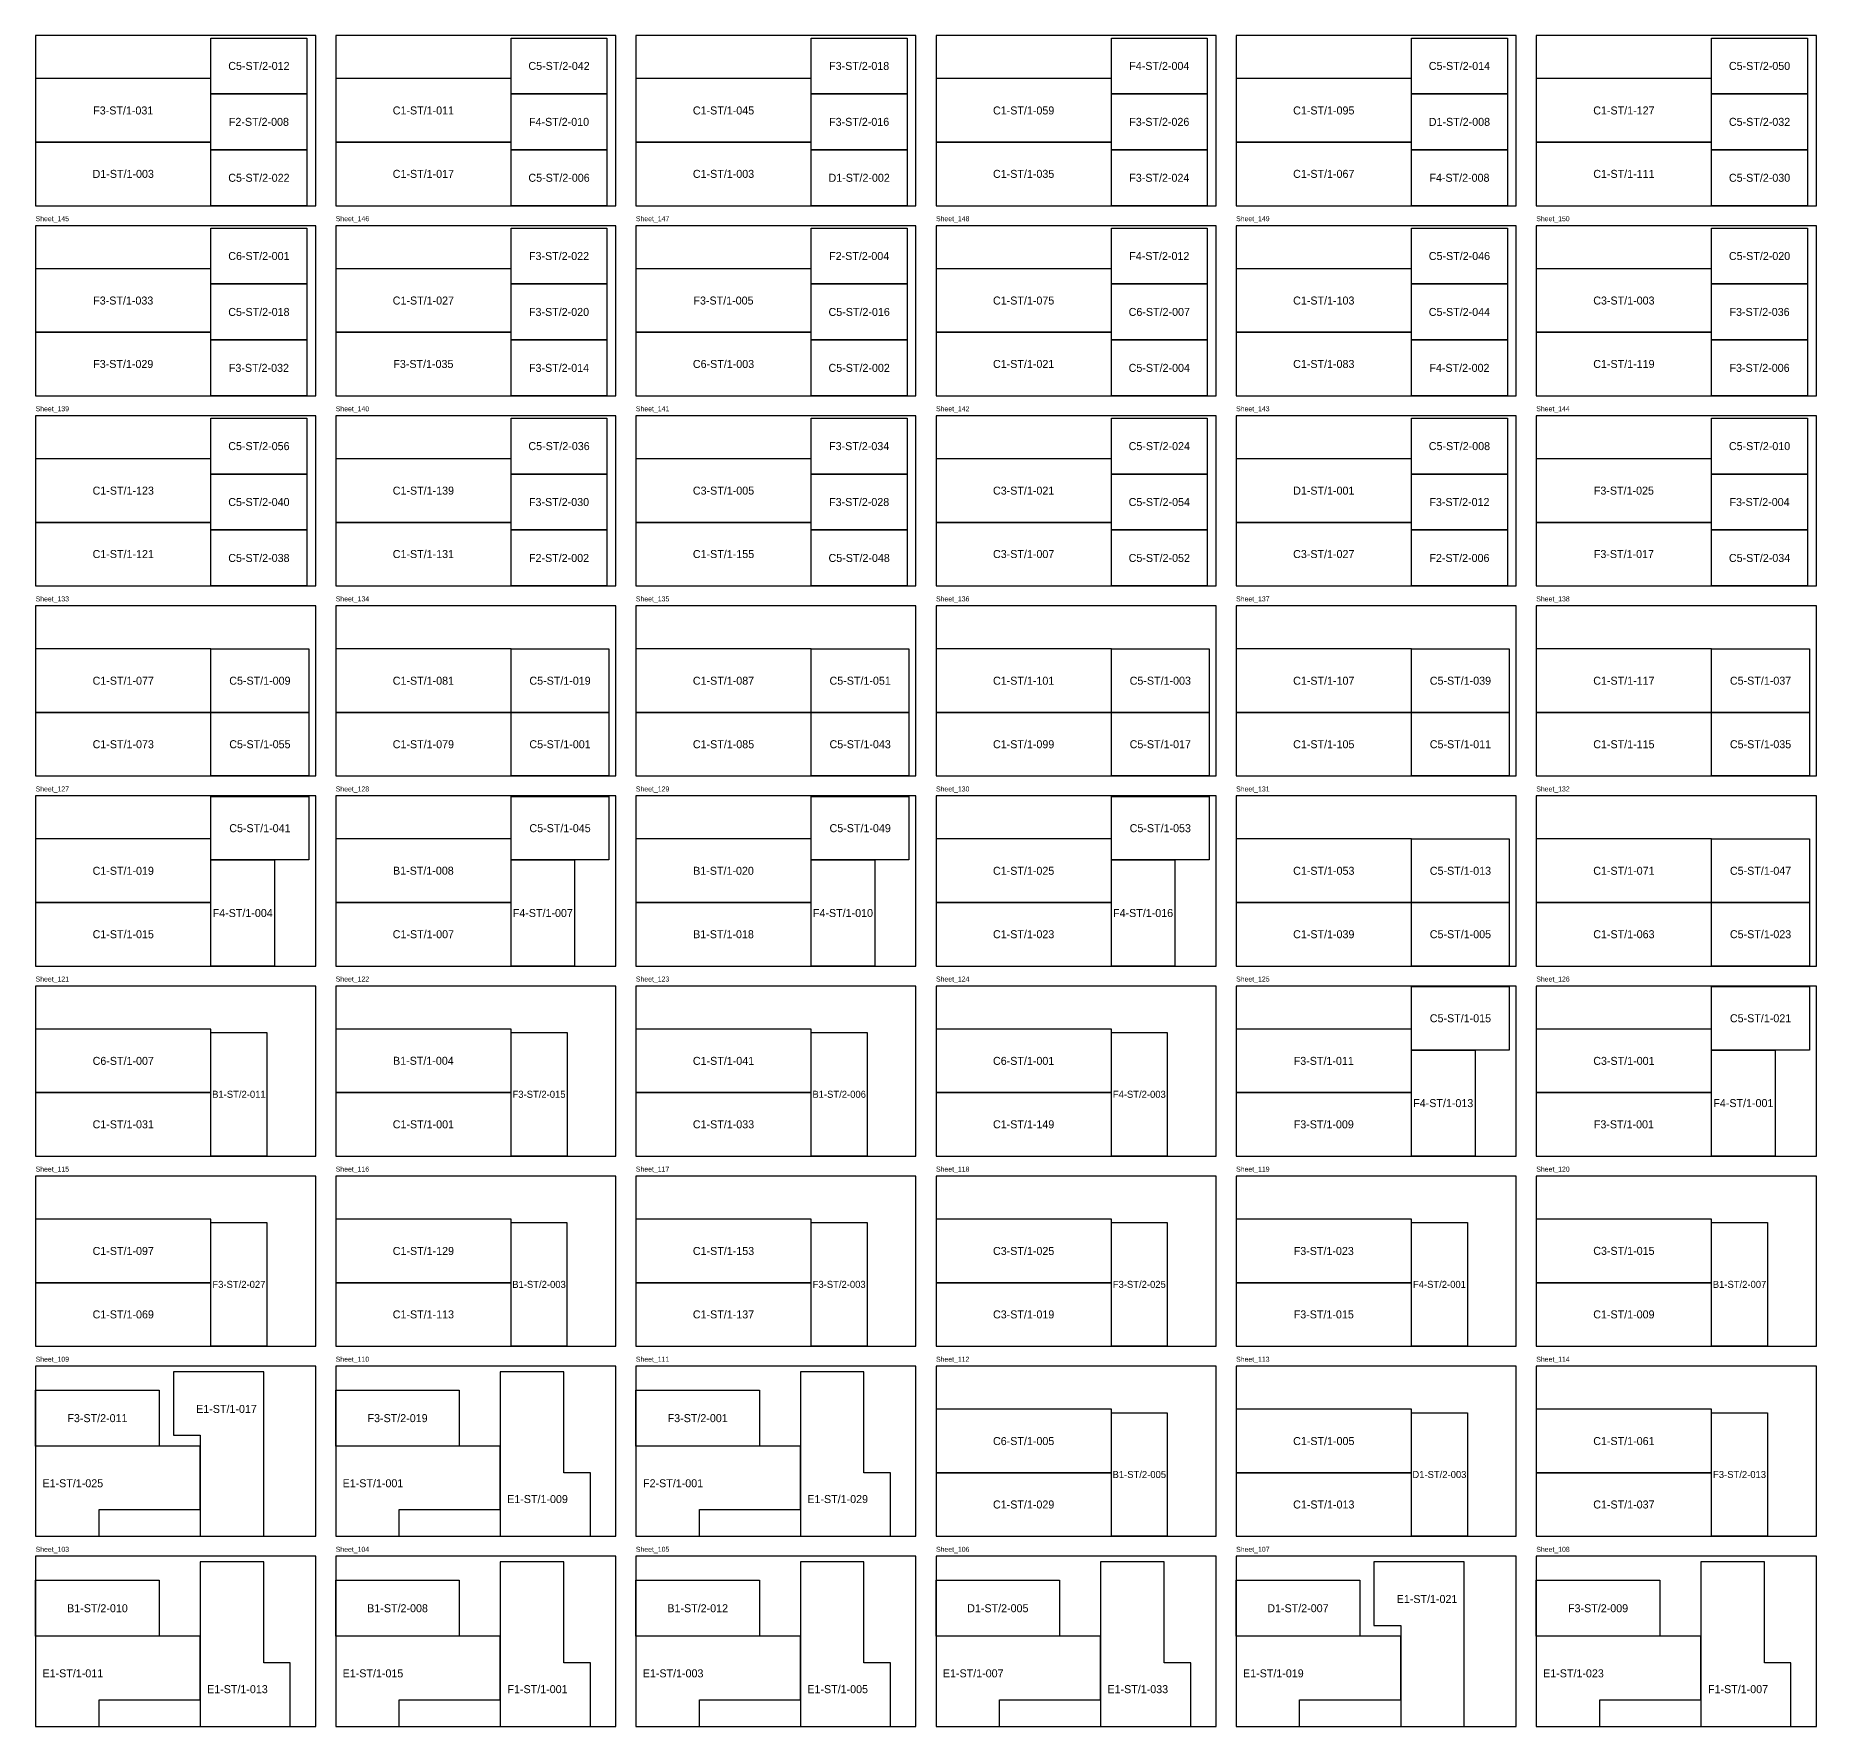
# Model space of a CAD drawing. Header units: millimetres. Extents: x 0 to 17800, y 0 to 64498.
# Drawn here: x 0 to 17800, y 32300 to 49200 of the extents above; entities that cross this region are included whole.
import ezdxf
from ezdxf.enums import TextEntityAlignment as Align

# ---------------------------------------------------------------- set-up
doc = ezdxf.new("R2010")
doc.units = ezdxf.units.MM
for name, color, linetype in [('NUMBERS', 7, 'Continuous'), ('OUTER', 7, 'Continuous'), ('SHEET_BORDER', 7, 'Continuous')]:
    doc.layers.add(name, color=color, linetype=linetype)

msp = doc.modelspace()

# ---------------------------------------------------------------- linework, layer by layer
at = {"layer": 'OUTER'}
for points in [[(2711, 48618), (1753, 48618), (1753, 49176), (2711, 49176), (2711, 48618)], [(5711, 48618), (4753, 48618), (4753, 49176), (5711, 49176), (5711, 48618)], [(8711, 48618), (7753, 48618), (7753, 49176), (8711, 49176), (8711, 48618)], [(11711, 48618), (10753, 48618), (10753, 49176), (11711, 49176), (11711, 48618)], [(14711, 48618), (13753, 48618), (13753, 49176), (14711, 49176), (14711, 48618)], [(17711, 48618), (16753, 48618), (16753, 49176), (17711, 49176), (17711, 48618)], [(1753, 48770), (0, 48770), (0, 48135), (1753, 48135), (1753, 48770)], [(2711, 48059), (1753, 48059), (1753, 48618), (2711, 48618), (2711, 48059)], [(4753, 48770), (3000, 48770), (3000, 48135), (4753, 48135), (4753, 48770)], [(5711, 48059), (4753, 48059), (4753, 48618), (5711, 48618), (5711, 48059)], [(7753, 48770), (6000, 48770), (6000, 48135), (7753, 48135), (7753, 48770)], [(8711, 48059), (7753, 48059), (7753, 48618), (8711, 48618), (8711, 48059)], [(10753, 48770), (9000, 48770), (9000, 48135), (10753, 48135), (10753, 48770)], [(11711, 48059), (10753, 48059), (10753, 48618), (11711, 48618), (11711, 48059)], [(13753, 48770), (12000, 48770), (12000, 48135), (13753, 48135), (13753, 48770)], [(14711, 48059), (13753, 48059), (13753, 48618), (14711, 48618), (14711, 48059)], [(16753, 48770), (15000, 48770), (15000, 48135), (16753, 48135), (16753, 48770)], [(17711, 48059), (16753, 48059), (16753, 48618), (17711, 48618), (17711, 48059)], [(1753, 48135), (0, 48135), (0, 47500), (1753, 47500), (1753, 48135)], [(3000, 47500), (4753, 47500), (4753, 48135), (3000, 48135), (3000, 47500)], [(7753, 48135), (6000, 48135), (6000, 47500), (7753, 47500), (7753, 48135)], [(10753, 48135), (9000, 48135), (9000, 47500), (10753, 47500), (10753, 48135)], [(13753, 48135), (12000, 48135), (12000, 47500), (13753, 47500), (13753, 48135)], [(16753, 48135), (15000, 48135), (15000, 47500), (16753, 47500), (16753, 48135)], [(2711, 47500), (1753, 47500), (1753, 48059), (2711, 48059), (2711, 47500)], [(5711, 47500), (4753, 47500), (4753, 48059), (5711, 48059), (5711, 47500)], [(8711, 47500), (7753, 47500), (7753, 48059), (8711, 48059), (8711, 47500)], [(11711, 47500), (10753, 47500), (10753, 48059), (11711, 48059), (11711, 47500)], [(14711, 47500), (13753, 47500), (13753, 48059), (14711, 48059), (14711, 47500)], [(17712, 47500), (16753, 47500), (16753, 48059), (17712, 48059), (17712, 47500)], [(2711, 46718), (1753, 46718), (1753, 47276), (2711, 47276), (2711, 46718)], [(5711, 46718), (4753, 46718), (4753, 47276), (5711, 47276), (5711, 46718)], [(8711, 46718), (7753, 46718), (7753, 47277), (8711, 47277), (8711, 46718)], [(11711, 46718), (10753, 46718), (10753, 47277), (11711, 47277), (11711, 46718)], [(14711, 46718), (13753, 46718), (13753, 47276), (14711, 47276), (14711, 46718)], [(17711, 46718), (16753, 46718), (16753, 47276), (17711, 47276), (17711, 46718)], [(1753, 46870), (0, 46870), (0, 46235), (1753, 46235), (1753, 46870)], [(4753, 46870), (3000, 46870), (3000, 46235), (4753, 46235), (4753, 46870)], [(7753, 46870), (6000, 46870), (6000, 46235), (7753, 46235), (7753, 46870)], [(10753, 46870), (9000, 46870), (9000, 46235), (10753, 46235), (10753, 46870)], [(13753, 46870), (12000, 46870), (12000, 46235), (13753, 46235), (13753, 46870)], [(16753, 46870), (15000, 46870), (15000, 46235), (16753, 46235), (16753, 46870)], [(2711, 46159), (1753, 46159), (1753, 46718), (2711, 46718), (2711, 46159)], [(5711, 46159), (4753, 46159), (4753, 46718), (5711, 46718), (5711, 46159)], [(8711, 46159), (7753, 46159), (7753, 46718), (8711, 46718), (8711, 46159)], [(11711, 46159), (10753, 46159), (10753, 46718), (11711, 46718), (11711, 46159)], [(14711, 46159), (13753, 46159), (13753, 46718), (14711, 46718), (14711, 46159)], [(17711, 46159), (16753, 46159), (16753, 46718), (17711, 46718), (17711, 46159)], [(1753, 46235), (0, 46235), (0, 45600), (1753, 45600), (1753, 46235)], [(2711, 45600), (1753, 45600), (1753, 46159), (2711, 46159), (2711, 45600)], [(4753, 46235), (3000, 46235), (3000, 45600), (4753, 45600), (4753, 46235)], [(5711, 45600), (4753, 45600), (4753, 46159), (5711, 46159), (5711, 45600)], [(7753, 46235), (6000, 46235), (6000, 45600), (7753, 45600), (7753, 46235)], [(8711, 45600), (7753, 45600), (7753, 46159), (8711, 46159), (8711, 45600)], [(10753, 46235), (9000, 46235), (9000, 45600), (10753, 45600), (10753, 46235)], [(11711, 45600), (10753, 45600), (10753, 46159), (11711, 46159), (11711, 45600)], [(13753, 46235), (12000, 46235), (12000, 45600), (13753, 45600), (13753, 46235)], [(14711, 45600), (13753, 45600), (13753, 46159), (14711, 46159), (14711, 45600)], [(16753, 46235), (15000, 46235), (15000, 45600), (16753, 45600), (16753, 46235)], [(17711, 45600), (16753, 45600), (16753, 46159), (17711, 46159), (17711, 45600)], [(2711, 44818), (1753, 44818), (1753, 45376), (2711, 45376), (2711, 44818)], [(5711, 44818), (4753, 44818), (4753, 45376), (5711, 45376), (5711, 44818)], [(8711, 44818), (7753, 44818), (7753, 45376), (8711, 45376), (8711, 44818)], [(11711, 44818), (10753, 44818), (10753, 45376), (11711, 45376), (11711, 44818)], [(14711, 44818), (13753, 44818), (13753, 45377), (14711, 45377), (14711, 44818)], [(17711, 44818), (16753, 44818), (16753, 45376), (17711, 45376), (17711, 44818)], [(1753, 44970), (0, 44970), (0, 44335), (1753, 44335), (1753, 44970)], [(4753, 44970), (3000, 44970), (3000, 44335), (4753, 44335), (4753, 44970)], [(7753, 44970), (6000, 44970), (6000, 44335), (7753, 44335), (7753, 44970)], [(10753, 44970), (9000, 44970), (9000, 44335), (10753, 44335), (10753, 44970)], [(13753, 44970), (12000, 44970), (12000, 44335), (13753, 44335), (13753, 44970)], [(16753, 44970), (15000, 44970), (15000, 44335), (16753, 44335), (16753, 44970)], [(2711, 44259), (1753, 44259), (1753, 44818), (2711, 44818), (2711, 44259)], [(5711, 44259), (4753, 44259), (4753, 44818), (5711, 44818), (5711, 44259)], [(8711, 44259), (7753, 44259), (7753, 44818), (8711, 44818), (8711, 44259)], [(11711, 44259), (10753, 44259), (10753, 44818), (11711, 44818), (11711, 44259)], [(14711, 44259), (13753, 44259), (13753, 44818), (14711, 44818), (14711, 44259)], [(17711, 44259), (16753, 44259), (16753, 44818), (17711, 44818), (17711, 44259)], [(1753, 44335), (0, 44335), (0, 43700), (1753, 43700), (1753, 44335)], [(4753, 44335), (3000, 44335), (3000, 43700), (4753, 43700), (4753, 44335)], [(7753, 44335), (6000, 44335), (6000, 43700), (7753, 43700), (7753, 44335)], [(10753, 44335), (9000, 44335), (9000, 43700), (10753, 43700), (10753, 44335)], [(13753, 44335), (12000, 44335), (12000, 43700), (13753, 43700), (13753, 44335)], [(16753, 44335), (15000, 44335), (15000, 43700), (16753, 43700), (16753, 44335)], [(2711, 43700), (1753, 43700), (1753, 44259), (2711, 44259), (2711, 43700)], [(5711, 43700), (4753, 43700), (4753, 44259), (5711, 44259), (5711, 43700)], [(8711, 43700), (7753, 43700), (7753, 44259), (8711, 44259), (8711, 43700)], [(11711, 43700), (10753, 43700), (10753, 44259), (11711, 44259), (11711, 43700)], [(14711, 43700), (13753, 43700), (13753, 44259), (14711, 44259), (14711, 43700)], [(17711, 43700), (16753, 43700), (16753, 44259), (17711, 44259), (17711, 43700)], [(1753, 43070), (0, 43070), (0, 42435), (1753, 42435), (1753, 43070)], [(2730, 42435), (1753, 42435), (1753, 43070), (2730, 43070), (2730, 42435)], [(4753, 43070), (3000, 43070), (3000, 42435), (4753, 42435), (4753, 43070)], [(5730, 42435), (4753, 42435), (4753, 43070), (5730, 43070), (5730, 42435)], [(7753, 43070), (6000, 43070), (6000, 42435), (7753, 42435), (7753, 43070)], [(8730, 42435), (7753, 42435), (7753, 43070), (8730, 43070), (8730, 42435)], [(10753, 43070), (9000, 43070), (9000, 42435), (10753, 42435), (10753, 43070)], [(11730, 42435), (10753, 42435), (10753, 43070), (11730, 43070), (11730, 42435)], [(13753, 43070), (12000, 43070), (12000, 42435), (13753, 42435), (13753, 43070)], [(14730, 42435), (13753, 42435), (13753, 43070), (14730, 43070), (14730, 42435)], [(16753, 43070), (15000, 43070), (15000, 42435), (16753, 42435), (16753, 43070)], [(17730, 42435), (16753, 42435), (16753, 43070), (17730, 43070), (17730, 42435)], [(1753, 42435), (0, 42435), (0, 41800), (1753, 41800), (1753, 42435)], [(2730, 41800), (1753, 41800), (1753, 42435), (2730, 42435), (2730, 41800)], [(4753, 42435), (3000, 42435), (3000, 41800), (4753, 41800), (4753, 42435)], [(5730, 41800), (4753, 41800), (4753, 42435), (5730, 42435), (5730, 41800)], [(7753, 42435), (6000, 42435), (6000, 41800), (7753, 41800), (7753, 42435)], [(8730, 41800), (7753, 41800), (7753, 42435), (8730, 42435), (8730, 41800)], [(10753, 42435), (9000, 42435), (9000, 41800), (10753, 41800), (10753, 42435)], [(11730, 41800), (10753, 41800), (10753, 42435), (11730, 42435), (11730, 41800)], [(13753, 42435), (12000, 42435), (12000, 41800), (13753, 41800), (13753, 42435)], [(14730, 41800), (13753, 41800), (13753, 42435), (14730, 42435), (14730, 41800)], [(16753, 42435), (15000, 42435), (15000, 41800), (16753, 41800), (16753, 42435)], [(17730, 41800), (16753, 41800), (16753, 42435), (17730, 42435), (17730, 41800)], [(1753, 41595), (2730, 41595), (2730, 40960), (1753, 40960), (1753, 41595)], [(5730, 40960), (4753, 40960), (4753, 41595), (5730, 41595), (5730, 40960)], [(8730, 40960), (7753, 40960), (7753, 41595), (8730, 41595), (8730, 40960)], [(11730, 40960), (10753, 40960), (10753, 41595), (11730, 41595), (11730, 40960)], [(0, 40535), (1753, 40535), (1753, 41170), (0, 41170), (0, 40535)], [(4753, 41170), (3000, 41170), (3000, 40536), (4753, 40536), (4753, 41170)], [(7753, 41170), (6000, 41170), (6000, 40535), (7753, 40535), (7753, 41170)], [(10753, 41170), (9000, 41170), (9000, 40535), (10753, 40535), (10753, 41170)], [(13753, 41170), (12000, 41170), (12000, 40535), (13753, 40535), (13753, 41170)], [(14730, 40535), (13753, 40535), (13753, 41170), (14730, 41170), (14730, 40535)], [(16753, 41170), (15000, 41170), (15000, 40535), (16753, 40535), (16753, 41170)], [(17730, 40535), (16753, 40535), (16753, 41170), (17730, 41170), (17730, 40535)], [(1753, 39900), (1753, 40960), (2388, 40960), (2388, 39900), (1753, 39900)], [(4753, 39900), (4753, 40960), (5388, 40960), (5388, 39900), (4753, 39900)], [(7753, 39900), (7753, 40960), (8388, 40960), (8388, 39900), (7753, 39900)], [(10753, 39900), (10753, 40960), (11388, 40960), (11388, 39900), (10753, 39900)], [(1753, 40535), (0, 40535), (0, 39900), (1753, 39900), (1753, 40535)], [(4753, 40535), (3000, 40535), (3000, 39900), (4753, 39900), (4753, 40535)], [(7753, 40535), (6000, 40535), (6000, 39900), (7753, 39900), (7753, 40535)], [(10753, 40535), (9000, 40535), (9000, 39900), (10753, 39900), (10753, 40535)], [(13753, 40535), (12000, 40535), (12000, 39900), (13753, 39900), (13753, 40535)], [(14730, 39900), (13753, 39900), (13753, 40535), (14730, 40535), (14730, 39900)], [(16753, 40535), (15000, 40535), (15000, 39900), (16753, 39900), (16753, 40535)], [(17730, 39900), (16753, 39900), (16753, 40535), (17730, 40535), (17730, 39900)], [(14730, 39060), (13753, 39060), (13753, 39695), (14730, 39695), (14730, 39060)], [(17730, 39060), (16753, 39060), (16753, 39695), (17730, 39695), (17730, 39060)], [(1753, 39270), (0, 39270), (0, 38635), (1753, 38635), (1753, 39270)], [(1753, 38000), (1753, 39235), (2311, 39235), (2311, 38000), (1753, 38000)], [(4753, 39270), (3000, 39270), (3000, 38636), (4753, 38636), (4753, 39270)], [(4753, 38000), (4753, 39235), (5312, 39235), (5312, 38000), (4753, 38000)], [(7753, 39270), (6000, 39270), (6000, 38635), (7753, 38635), (7753, 39270)], [(7753, 38000), (7753, 39235), (8311, 39235), (8311, 38000), (7753, 38000)], [(10753, 39270), (9000, 39270), (9000, 38635), (10753, 38635), (10753, 39270)], [(10753, 38000), (10753, 39235), (11311, 39235), (11311, 38000), (10753, 38000)], [(13753, 39270), (12000, 39270), (12000, 38635), (13753, 38635), (13753, 39270)], [(16753, 39270), (15000, 39270), (15000, 38635), (16753, 38635), (16753, 39270)], [(14388, 39060), (14388, 38000), (13753, 38000), (13753, 39060), (14388, 39060)], [(16753, 38000), (16753, 39060), (17388, 39060), (17388, 38000), (16753, 38000)], [(1753, 38635), (0, 38635), (0, 38000), (1753, 38000), (1753, 38635)], [(4753, 38635), (3000, 38635), (3000, 38000), (4753, 38000), (4753, 38635)], [(7753, 38635), (6000, 38635), (6000, 38000), (7753, 38000), (7753, 38635)], [(10753, 38635), (9000, 38635), (9000, 38000), (10753, 38000), (10753, 38635)], [(13753, 38635), (12000, 38635), (12000, 38000), (13753, 38000), (13753, 38635)], [(16753, 38635), (15000, 38635), (15000, 38000), (16753, 38000), (16753, 38635)], [(1753, 37370), (0, 37370), (0, 36735), (1753, 36735), (1753, 37370)], [(1753, 36100), (1753, 37335), (2311, 37335), (2311, 36100), (1753, 36100)], [(4753, 37370), (3000, 37370), (3000, 36735), (4753, 36735), (4753, 37370)], [(4753, 36100), (4753, 37335), (5311, 37335), (5311, 36100), (4753, 36100)], [(7753, 37370), (6000, 37370), (6000, 36735), (7753, 36735), (7753, 37370)], [(7753, 36100), (7753, 37335), (8311, 37335), (8311, 36100), (7753, 36100)], [(10753, 37370), (9000, 37370), (9000, 36735), (10753, 36735), (10753, 37370)], [(10753, 36100), (10753, 37335), (11311, 37335), (11311, 36100), (10753, 36100)], [(13753, 37370), (12000, 37370), (12000, 36735), (13753, 36735), (13753, 37370)], [(13753, 36100), (13753, 37335), (14311, 37335), (14311, 36100), (13753, 36100)], [(16753, 37370), (15000, 37370), (15000, 36735), (16753, 36735), (16753, 37370)], [(16753, 36100), (16753, 37335), (17311, 37335), (17311, 36100), (16753, 36100)], [(1753, 36735), (0, 36735), (0, 36100), (1753, 36100), (1753, 36735)], [(4753, 36735), (3000, 36735), (3000, 36100), (4753, 36100), (4753, 36735)], [(7753, 36735), (6000, 36735), (6000, 36100), (7753, 36100), (7753, 36735)], [(10753, 36735), (9000, 36735), (9000, 36100), (10753, 36100), (10753, 36735)], [(13753, 36735), (12000, 36735), (12000, 36100), (13753, 36100), (13753, 36735)], [(16753, 36735), (15000, 36735), (15000, 36100), (16753, 36100), (16753, 36735)], [(2280, 35845), (1378, 35845), (1378, 35210), (1645, 35210), (1645, 34200), (2280, 34200), (2280, 35845)], [(4645, 34200), (5546, 34200), (5546, 34835), (5280, 34835), (5280, 35845), (4645, 35845), (4645, 34200)], [(7645, 34200), (8546, 34200), (8546, 34835), (8280, 34835), (8280, 35845), (7645, 35845), (7645, 34200)], [(1235, 35102), (0, 35102), (0, 35660), (1235, 35660), (1235, 35102)], [(4235, 35102), (3000, 35102), (3000, 35660), (4235, 35660), (4235, 35102)], [(7235, 35102), (6000, 35102), (6000, 35660), (7235, 35660), (7235, 35102)], [(10753, 35470), (9000, 35470), (9000, 34835), (10753, 34835), (10753, 35470)], [(10753, 34200), (10753, 35435), (11311, 35435), (11311, 34200), (10753, 34200)], [(12000, 34835), (13753, 34835), (13753, 35470), (12000, 35470), (12000, 34835)], [(13753, 34200), (13753, 35435), (14311, 35435), (14311, 34200), (13753, 34200)], [(16753, 35470), (15000, 35470), (15000, 34835), (16753, 34835), (16753, 35470)], [(16753, 34200), (16753, 35435), (17311, 35435), (17311, 34200), (16753, 34200)], [(0, 35102), (0, 34200), (635, 34200), (635, 34467), (1645, 34467), (1645, 35102), (0, 35102)], [(3000, 35102), (3000, 34200), (3635, 34200), (3635, 34467), (4645, 34467), (4645, 35102), (3000, 35102)], [(6000, 35102), (6000, 34200), (6635, 34200), (6635, 34467), (7645, 34467), (7645, 35102), (6000, 35102)], [(10753, 34835), (9000, 34835), (9000, 34200), (10753, 34200), (10753, 34835)], [(13753, 34835), (12000, 34835), (12000, 34200), (13753, 34200), (13753, 34835)], [(16753, 34835), (15000, 34835), (15000, 34200), (16753, 34200), (16753, 34835)], [(1645, 32300), (2546, 32300), (2546, 32935), (2280, 32935), (2280, 33945), (1645, 33945), (1645, 32300)], [(4645, 32300), (5546, 32300), (5546, 32935), (5280, 32935), (5280, 33945), (4645, 33945), (4645, 32300)], [(7645, 32300), (8546, 32300), (8546, 32935), (8280, 32935), (8280, 33945), (7645, 33945), (7645, 32300)], [(10645, 32300), (11546, 32300), (11546, 32935), (11280, 32935), (11280, 33945), (10645, 33945), (10645, 32300)], [(14280, 33945), (13378, 33945), (13378, 33310), (13645, 33310), (13645, 32300), (14280, 32300), (14280, 33945)], [(16645, 32300), (17546, 32300), (17546, 32935), (17280, 32935), (17280, 33945), (16645, 33945), (16645, 32300)], [(1235, 33202), (0, 33202), (0, 33760), (1235, 33760), (1235, 33202)], [(4235, 33202), (3000, 33202), (3000, 33760), (4235, 33760), (4235, 33202)], [(7235, 33202), (6000, 33202), (6000, 33760), (7235, 33760), (7235, 33202)], [(10235, 33202), (9000, 33202), (9000, 33760), (10235, 33760), (10235, 33202)], [(13235, 33202), (12000, 33202), (12000, 33760), (13235, 33760), (13235, 33202)], [(16235, 33202), (15000, 33202), (15000, 33760), (16235, 33760), (16235, 33202)], [(0, 33202), (0, 32300), (635, 32300), (635, 32567), (1645, 32567), (1645, 33202), (0, 33202)], [(3000, 33202), (3000, 32300), (3635, 32300), (3635, 32567), (4645, 32567), (4645, 33202), (3000, 33202)], [(6000, 33202), (6000, 32300), (6635, 32300), (6635, 32567), (7645, 32567), (7645, 33202), (6000, 33202)], [(9000, 33202), (9000, 32300), (9635, 32300), (9635, 32567), (10645, 32567), (10645, 33202), (9000, 33202)], [(12000, 33202), (12000, 32300), (12635, 32300), (12635, 32567), (13645, 32567), (13645, 33202), (12000, 33202)], [(15000, 33202), (15000, 32300), (15635, 32300), (15635, 32567), (16645, 32567), (16645, 33202), (15000, 33202)]]:
    msp.add_lwpolyline(points, dxfattribs=at)
at = {"layer": 'SHEET_BORDER', "color": 1}
for points in [[(0, 47500), (2800, 47500), (2800, 49200), (0, 49200), (0, 47500)], [(3000, 47500), (5800, 47500), (5800, 49200), (3000, 49200), (3000, 47500)], [(6000, 47500), (8800, 47500), (8800, 49200), (6000, 49200), (6000, 47500)], [(9000, 47500), (11800, 47500), (11800, 49200), (9000, 49200), (9000, 47500)], [(12000, 47500), (14800, 47500), (14800, 49200), (12000, 49200), (12000, 47500)], [(15000, 47500), (17800, 47500), (17800, 49200), (15000, 49200), (15000, 47500)], [(0, 45600), (2800, 45600), (2800, 47300), (0, 47300), (0, 45600)], [(3000, 45600), (5800, 45600), (5800, 47300), (3000, 47300), (3000, 45600)], [(6000, 45600), (8800, 45600), (8800, 47300), (6000, 47300), (6000, 45600)], [(9000, 45600), (11800, 45600), (11800, 47300), (9000, 47300), (9000, 45600)], [(12000, 45600), (14800, 45600), (14800, 47300), (12000, 47300), (12000, 45600)], [(15000, 45600), (17800, 45600), (17800, 47300), (15000, 47300), (15000, 45600)], [(0, 43700), (2800, 43700), (2800, 45400), (0, 45400), (0, 43700)], [(3000, 43700), (5800, 43700), (5800, 45400), (3000, 45400), (3000, 43700)], [(6000, 43700), (8800, 43700), (8800, 45400), (6000, 45400), (6000, 43700)], [(9000, 43700), (11800, 43700), (11800, 45400), (9000, 45400), (9000, 43700)], [(12000, 43700), (14800, 43700), (14800, 45400), (12000, 45400), (12000, 43700)], [(15000, 43700), (17800, 43700), (17800, 45400), (15000, 45400), (15000, 43700)], [(0, 41800), (2800, 41800), (2800, 43500), (0, 43500), (0, 41800)], [(3000, 41800), (5800, 41800), (5800, 43500), (3000, 43500), (3000, 41800)], [(6000, 41800), (8800, 41800), (8800, 43500), (6000, 43500), (6000, 41800)], [(9000, 41800), (11800, 41800), (11800, 43500), (9000, 43500), (9000, 41800)], [(12000, 41800), (14800, 41800), (14800, 43500), (12000, 43500), (12000, 41800)], [(15000, 41800), (17800, 41800), (17800, 43500), (15000, 43500), (15000, 41800)], [(0, 39900), (2800, 39900), (2800, 41600), (0, 41600), (0, 39900)], [(3000, 39900), (5800, 39900), (5800, 41600), (3000, 41600), (3000, 39900)], [(6000, 39900), (8800, 39900), (8800, 41600), (6000, 41600), (6000, 39900)], [(9000, 39900), (11800, 39900), (11800, 41600), (9000, 41600), (9000, 39900)], [(12000, 39900), (14800, 39900), (14800, 41600), (12000, 41600), (12000, 39900)], [(15000, 39900), (17800, 39900), (17800, 41600), (15000, 41600), (15000, 39900)], [(0, 38000), (2800, 38000), (2800, 39700), (0, 39700), (0, 38000)], [(3000, 38000), (5800, 38000), (5800, 39700), (3000, 39700), (3000, 38000)], [(6000, 38000), (8800, 38000), (8800, 39700), (6000, 39700), (6000, 38000)], [(9000, 38000), (11800, 38000), (11800, 39700), (9000, 39700), (9000, 38000)], [(12000, 38000), (14800, 38000), (14800, 39700), (12000, 39700), (12000, 38000)], [(15000, 38000), (17800, 38000), (17800, 39700), (15000, 39700), (15000, 38000)], [(0, 36100), (2800, 36100), (2800, 37800), (0, 37800), (0, 36100)], [(3000, 36100), (5800, 36100), (5800, 37800), (3000, 37800), (3000, 36100)], [(6000, 36100), (8800, 36100), (8800, 37800), (6000, 37800), (6000, 36100)], [(9000, 36100), (11800, 36100), (11800, 37800), (9000, 37800), (9000, 36100)], [(12000, 36100), (14800, 36100), (14800, 37800), (12000, 37800), (12000, 36100)], [(15000, 36100), (17800, 36100), (17800, 37800), (15000, 37800), (15000, 36100)], [(0, 34200), (2800, 34200), (2800, 35900), (0, 35900), (0, 34200)], [(3000, 34200), (5800, 34200), (5800, 35900), (3000, 35900), (3000, 34200)], [(6000, 34200), (8800, 34200), (8800, 35900), (6000, 35900), (6000, 34200)], [(9000, 34200), (11800, 34200), (11800, 35900), (9000, 35900), (9000, 34200)], [(12000, 34200), (14800, 34200), (14800, 35900), (12000, 35900), (12000, 34200)], [(15000, 34200), (17800, 34200), (17800, 35900), (15000, 35900), (15000, 34200)], [(0, 32300), (2800, 32300), (2800, 34000), (0, 34000), (0, 32300)], [(3000, 32300), (5800, 32300), (5800, 34000), (3000, 34000), (3000, 32300)], [(6000, 32300), (8800, 32300), (8800, 34000), (6000, 34000), (6000, 32300)], [(9000, 32300), (11800, 32300), (11800, 34000), (9000, 34000), (9000, 32300)], [(12000, 32300), (14800, 32300), (14800, 34000), (12000, 34000), (12000, 32300)], [(15000, 32300), (17800, 32300), (17800, 34000), (15000, 34000), (15000, 32300)]]:
    msp.add_lwpolyline(points, dxfattribs=at)

# ---------------------------------------------------------------- texts
at = {"layer": 'NUMBERS'}
for s, height, p in [('C5-ST/2-012', 80, (2232, 48897)), ('C5-ST/2-042', 80, (5232, 48897)), ('F3-ST/2-018', 80, (8232, 48897)), ('F4-ST/2-004', 80, (11232, 48897)), ('C5-ST/2-014', 80, (14232, 48897)), ('C5-ST/2-050', 80, (17232, 48897)), ('F3-ST/1-031', 80, (876, 48452)), ('C1-ST/1-011', 80, (3876, 48452)), ('C1-ST/1-045', 80, (6876, 48452)), ('C1-ST/1-059', 80, (9876, 48452)), ('C1-ST/1-095', 80, (12876, 48452)), ('C1-ST/1-127', 80, (15876, 48452)), ('F2-ST/2-008', 80, (2232, 48338)), ('F4-ST/2-010', 80, (5232, 48338)), ('F3-ST/2-016', 80, (8232, 48338)), ('F3-ST/2-026', 80, (11232, 48338)), ('D1-ST/2-008', 80, (14232, 48338)), ('C5-ST/2-032', 80, (17232, 48338)), ('D1-ST/1-003', 80, (876, 47818)), ('C5-ST/2-022', 80, (2232, 47779)), ('C1-ST/1-017', 80, (3876, 47818)), ('C5-ST/2-006', 80, (5232, 47779)), ('C1-ST/1-003', 80, (6876, 47818)), ('D1-ST/2-002', 80, (8232, 47779)), ('C1-ST/1-035', 80, (9876, 47818)), ('F3-ST/2-024', 80, (11232, 47779)), ('C1-ST/1-067', 80, (12876, 47818)), ('F4-ST/2-008', 80, (14232, 47779)), ('C1-ST/1-111', 80, (15876, 47818)), ('C5-ST/2-030', 80, (17232, 47779)), ('C6-ST/2-001', 80, (2232, 46997)), ('F3-ST/2-022', 80, (5232, 46997)), ('F2-ST/2-004', 80, (8232, 46997)), ('F4-ST/2-012', 80, (11232, 46997)), ('C5-ST/2-046', 80, (14232, 46997)), ('C5-ST/2-020', 80, (17232, 46997)), ('F3-ST/1-033', 80, (876, 46552)), ('C5-ST/2-018', 80, (2232, 46438)), ('C1-ST/1-027', 80, (3876, 46552)), ('F3-ST/2-020', 80, (5232, 46438)), ('F3-ST/1-005', 80, (6876, 46552)), ('C5-ST/2-016', 80, (8232, 46438)), ('C1-ST/1-075', 80, (9876, 46552)), ('C6-ST/2-007', 80, (11232, 46438)), ('C1-ST/1-103', 80, (12876, 46552)), ('C5-ST/2-044', 80, (14232, 46438)), ('C3-ST/1-003', 80, (15876, 46552)), ('F3-ST/2-036', 80, (17232, 46438)), ('F3-ST/1-029', 80, (876, 45918)), ('F3-ST/1-035', 80, (3876, 45918)), ('C6-ST/1-003', 80, (6876, 45918)), ('C1-ST/1-021', 80, (9876, 45918)), ('C1-ST/1-083', 80, (12876, 45918)), ('C1-ST/1-119', 80, (15876, 45918)), ('F3-ST/2-032', 80, (2232, 45879)), ('F3-ST/2-014', 80, (5232, 45879)), ('C5-ST/2-002', 80, (8232, 45879)), ('C5-ST/2-004', 80, (11232, 45879)), ('F4-ST/2-002', 80, (14232, 45879)), ('F3-ST/2-006', 80, (17232, 45879)), ('C5-ST/2-056', 80, (2232, 45097)), ('C5-ST/2-036', 80, (5232, 45097)), ('F3-ST/2-034', 80, (8232, 45097)), ('C5-ST/2-024', 80, (11232, 45097)), ('C5-ST/2-008', 80, (14232, 45097)), ('C5-ST/2-010', 80, (17232, 45097)), ('C1-ST/1-123', 80, (876, 44652)), ('C1-ST/1-139', 80, (3876, 44652)), ('C3-ST/1-005', 80, (6876, 44652)), ('C3-ST/1-021', 80, (9876, 44652)), ('D1-ST/1-001', 80, (12876, 44652)), ('F3-ST/1-025', 80, (15876, 44652)), ('C5-ST/2-040', 80, (2232, 44538)), ('F3-ST/2-030', 80, (5232, 44538)), ('F3-ST/2-028', 80, (8232, 44538)), ('C5-ST/2-054', 80, (11232, 44538)), ('F3-ST/2-012', 80, (14232, 44538)), ('F3-ST/2-004', 80, (17232, 44538)), ('C1-ST/1-121', 80, (876, 44018)), ('C5-ST/2-038', 80, (2232, 43979)), ('C1-ST/1-131', 80, (3876, 44018)), ('F2-ST/2-002', 80, (5232, 43979)), ('C1-ST/1-155', 80, (6876, 44018)), ('C5-ST/2-048', 80, (8232, 43979)), ('C3-ST/1-007', 80, (9876, 44018)), ('C5-ST/2-052', 80, (11232, 43979)), ('C3-ST/1-027', 80, (12876, 44018)), ('F2-ST/2-006', 80, (14232, 43979)), ('F3-ST/1-017', 80, (15876, 44018)), ('C5-ST/2-034', 80, (17232, 43979)), ('C1-ST/1-077', 80, (876, 42752)), ('C5-ST/1-009', 80, (2242, 42752)), ('C1-ST/1-081', 80, (3876, 42752)), ('C5-ST/1-019', 80, (5242, 42752)), ('C1-ST/1-087', 80, (6876, 42752)), ('C5-ST/1-051', 80, (8242, 42752)), ('C1-ST/1-101', 80, (9876, 42752)), ('C5-ST/1-003', 80, (11242, 42752)), ('C1-ST/1-107', 80, (12876, 42752)), ('C5-ST/1-039', 80, (14242, 42752)), ('C1-ST/1-117', 80, (15876, 42752)), ('C5-ST/1-037', 80, (17242, 42752)), ('C1-ST/1-073', 80, (876, 42117)), ('C5-ST/1-055', 80, (2242, 42117)), ('C1-ST/1-079', 80, (3876, 42117)), ('C5-ST/1-001', 80, (5242, 42117)), ('C1-ST/1-085', 80, (6876, 42117)), ('C5-ST/1-043', 80, (8242, 42117)), ('C1-ST/1-099', 80, (9876, 42117)), ('C5-ST/1-017', 80, (11242, 42117)), ('C1-ST/1-105', 80, (12876, 42117)), ('C5-ST/1-011', 80, (14242, 42117)), ('C1-ST/1-115', 80, (15876, 42117)), ('C5-ST/1-035', 80, (17242, 42117)), ('C5-ST/1-041', 80, (2242, 41278)), ('C5-ST/1-045', 80, (5242, 41278)), ('C5-ST/1-049', 80, (8242, 41278)), ('C5-ST/1-053', 80, (11242, 41278)), ('C1-ST/1-019', 80, (876, 40852)), ('B1-ST/1-008', 80, (3876, 40853)), ('B1-ST/1-020', 80, (6876, 40852)), ('C1-ST/1-025', 80, (9876, 40852)), ('C1-ST/1-053', 80, (12876, 40852)), ('C5-ST/1-013', 80, (14242, 40852)), ('C1-ST/1-071', 80, (15876, 40852)), ('C5-ST/1-047', 80, (17242, 40852)), ('F4-ST/1-004', 80, (2070, 40430)), ('F4-ST/1-007', 80, (5070, 40430)), ('F4-ST/1-010', 80, (8070, 40430)), ('F4-ST/1-016', 80, (11070, 40430)), ('C1-ST/1-015', 80, (876, 40218)), ('C1-ST/1-007', 80, (3876, 40218)), ('B1-ST/1-018', 80, (6876, 40218)), ('C1-ST/1-023', 80, (9876, 40218)), ('C1-ST/1-039', 80, (12876, 40218)), ('C5-ST/1-005', 80, (14242, 40218)), ('C1-ST/1-063', 80, (15876, 40218)), ('C5-ST/1-023', 80, (17242, 40218)), ('C5-ST/1-015', 80, (14242, 39378)), ('C5-ST/1-021', 80, (17242, 39378)), ('C6-ST/1-007', 80, (876, 38952)), ('B1-ST/1-004', 80, (3876, 38953)), ('C1-ST/1-041', 80, (6876, 38952)), ('C6-ST/1-001', 80, (9876, 38952)), ('F3-ST/1-011', 80, (12876, 38952)), ('C3-ST/1-001', 80, (15876, 38952)), ('B1-ST/2-011', 70.56, (2032, 38618)), ('F3-ST/2-015', 70.56, (5032, 38618)), ('B1-ST/2-006', 70.56, (8032, 38618)), ('F4-ST/2-003', 70.56, (11032, 38618)), ('F4-ST/1-013', 80, (14070, 38530)), ('F4-ST/1-001', 80, (17070, 38530)), ('C1-ST/1-031', 80, (876, 38318)), ('C1-ST/1-001', 80, (3876, 38318)), ('C1-ST/1-033', 80, (6876, 38318)), ('C1-ST/1-149', 80, (9876, 38318)), ('F3-ST/1-009', 80, (12876, 38318)), ('F3-ST/1-001', 80, (15876, 38318)), ('C1-ST/1-097', 80, (876, 37052)), ('C1-ST/1-129', 80, (3876, 37052)), ('C1-ST/1-153', 80, (6876, 37052)), ('C3-ST/1-025', 80, (9876, 37052)), ('F3-ST/1-023', 80, (12876, 37052)), ('C3-ST/1-015', 80, (15876, 37053)), ('F3-ST/2-027', 70.56, (2032, 36718)), ('B1-ST/2-003', 70.56, (5032, 36718)), ('F3-ST/2-003', 70.56, (8032, 36718)), ('F3-ST/2-025', 70.56, (11032, 36718)), ('F4-ST/2-001', 70.56, (14032, 36718)), ('B1-ST/2-007', 70.56, (17032, 36718)), ('C1-ST/1-069', 80, (876, 36418)), ('C1-ST/1-113', 80, (3876, 36418)), ('C1-ST/1-137', 80, (6876, 36418)), ('C3-ST/1-019', 80, (9876, 36418)), ('F3-ST/1-015', 80, (12876, 36418)), ('C1-ST/1-009', 80, (15876, 36418)), ('F3-ST/2-011', 80, (618, 35381)), ('E1-ST/1-017', 80, (1908, 35473)), ('F3-ST/2-019', 80, (3618, 35381)), ('F3-ST/2-001', 80, (6618, 35381)), ('C6-ST/1-005', 80, (9876, 35152)), ('C1-ST/1-005', 80, (12876, 35152)), ('C1-ST/1-061', 80, (15876, 35152)), ('E1-ST/1-025', 80, (372, 34730)), ('E1-ST/1-001', 80, (3372, 34730)), ('F2-ST/1-001', 80, (6372, 34730)), ('B1-ST/2-005', 70.56, (11032, 34818)), ('D1-ST/2-003', 70.56, (14032, 34818)), ('F3-ST/2-013', 70.56, (17032, 34818)), ('E1-ST/1-009', 80, (5017, 34572)), ('E1-ST/1-029', 80, (8017, 34572)), ('C1-ST/1-029', 80, (9876, 34518)), ('C1-ST/1-013', 80, (12876, 34518)), ('C1-ST/1-037', 80, (15876, 34518)), ('B1-ST/2-010', 80, (618, 33481)), ('B1-ST/2-008', 80, (3618, 33481)), ('B1-ST/2-012', 80, (6618, 33481)), ('D1-ST/2-005', 80, (9618, 33481)), ('D1-ST/2-007', 80, (12618, 33481)), ('E1-ST/1-021', 80, (13908, 33573)), ('F3-ST/2-009', 80, (15618, 33481)), ('E1-ST/1-011', 80, (372, 32830)), ('E1-ST/1-015', 80, (3372, 32830)), ('E1-ST/1-003', 80, (6372, 32830)), ('E1-ST/1-007', 80, (9372, 32830)), ('E1-ST/1-019', 80, (12372, 32830)), ('E1-ST/1-023', 80, (15372, 32830)), ('E1-ST/1-013', 80, (2017, 32672)), ('F1-ST/1-001', 80, (5017, 32672)), ('E1-ST/1-005', 80, (8017, 32672)), ('E1-ST/1-033', 80, (11017, 32672)), ('F1-ST/1-007', 80, (17017, 32672))]:
    msp.add_text(s, height=height, dxfattribs=at).set_placement(p, align=Align.MIDDLE_CENTER)
at = {"layer": 'SHEET_BORDER', "color": 1}
for s, p in [('Sheet_145', (0, 47330)), ('Sheet_146', (3000, 47330)), ('Sheet_147', (6000, 47330)), ('Sheet_148', (9000, 47330)), ('Sheet_149', (12000, 47330)), ('Sheet_150', (15000, 47330)), ('Sheet_139', (0, 45430)), ('Sheet_140', (3000, 45430)), ('Sheet_141', (6000, 45430)), ('Sheet_142', (9000, 45430)), ('Sheet_143', (12000, 45430)), ('Sheet_144', (15000, 45430)), ('Sheet_133', (0, 43530)), ('Sheet_134', (3000, 43530)), ('Sheet_135', (6000, 43530)), ('Sheet_136', (9000, 43530)), ('Sheet_137', (12000, 43530)), ('Sheet_138', (15000, 43530)), ('Sheet_127', (0, 41630)), ('Sheet_128', (3000, 41630)), ('Sheet_129', (6000, 41630)), ('Sheet_130', (9000, 41630)), ('Sheet_131', (12000, 41630)), ('Sheet_132', (15000, 41630)), ('Sheet_121', (0, 39730)), ('Sheet_122', (3000, 39730)), ('Sheet_123', (6000, 39730)), ('Sheet_124', (9000, 39730)), ('Sheet_125', (12000, 39730)), ('Sheet_126', (15000, 39730)), ('Sheet_115', (0, 37830)), ('Sheet_116', (3000, 37830)), ('Sheet_117', (6000, 37830)), ('Sheet_118', (9000, 37830)), ('Sheet_119', (12000, 37830)), ('Sheet_120', (15000, 37830)), ('Sheet_109', (0, 35930)), ('Sheet_110', (3000, 35930)), ('Sheet_111', (6000, 35930)), ('Sheet_112', (9000, 35930)), ('Sheet_113', (12000, 35930)), ('Sheet_114', (15000, 35930)), ('Sheet_103', (0, 34030)), ('Sheet_104', (3000, 34030)), ('Sheet_105', (6000, 34030)), ('Sheet_106', (9000, 34030)), ('Sheet_107', (12000, 34030)), ('Sheet_108', (15000, 34030))]:
    msp.add_text(s, height=50, dxfattribs=at).set_placement(p, align=Align.BOTTOM_LEFT)

doc.saveas('drawing.dxf')
